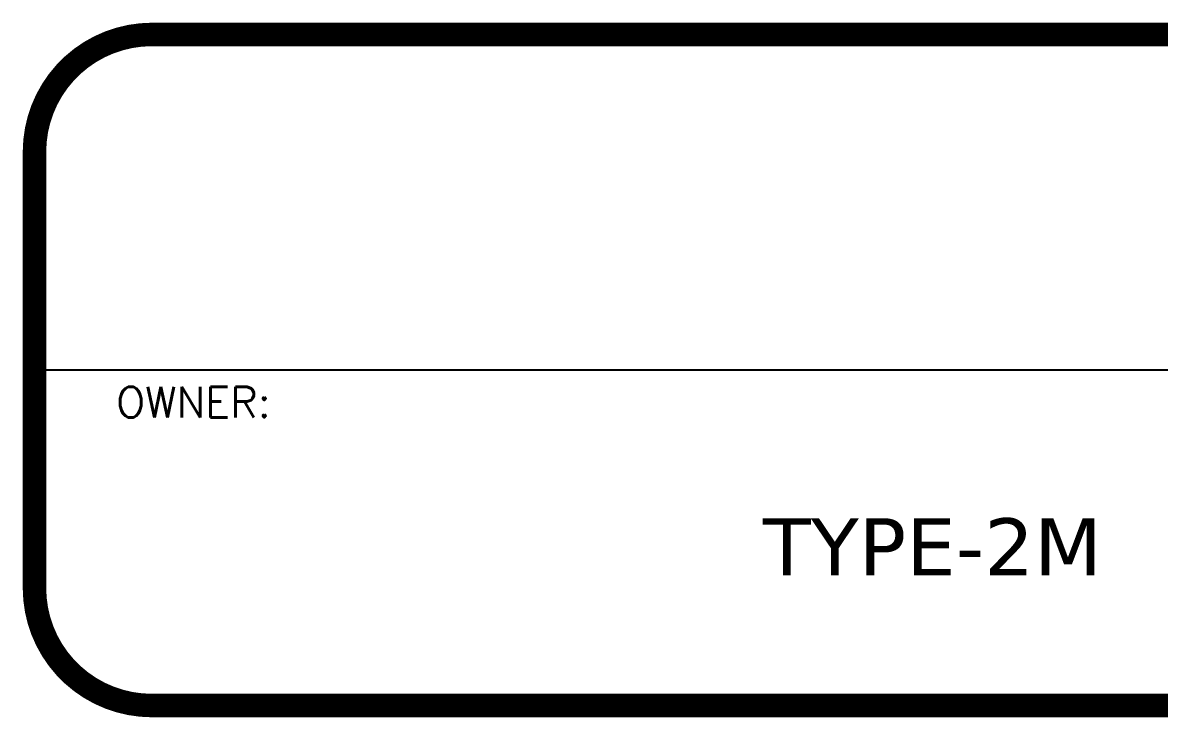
# Model space of a CAD drawing. Header units: centimetres. Extents: x 7997 to 116674, y 1017 to 13844.
# Drawn here: x 12456 to 12838, y 11106.2 to 11339.6 of the extents above; entities that cross this region are included whole.
import ezdxf
from ezdxf.enums import TextEntityAlignment as Align

# ---------------------------------------------------------------- set-up
doc = ezdxf.new("R2010")
doc.units = ezdxf.units.CM
doc.header["$LTSCALE"] = 200
doc.layers.add('DIM', color=11, linetype='Continuous')
doc.styles.add('$0$$0$$0$sheet notes', font='verdana.ttf')
doc.styles.add('$0$$0$Roman', font='romans')

# ---------------------------------------------------------------- blocks, each defined once
blk = doc.blocks.new('08-TITLE SHEET-selattin', base_point=(45714.81, -203081.37))
blk.add_line((50533.29, -205911.26), (51184.66, -205911.26))
at = {"color": 0, "linetype": 'ByBlock', "const_width": 8.52}
blk.add_lwpolyline([(50575.88, -206033.01), (51142.07, -206033.01, 0.414214), (51184.66, -205990.41), (51184.66, -205832.11, 0.414214), (51142.07, -205789.52), (50575.88, -205789.52, 0.414214), (50533.29, -205832.11), (50533.29, -205990.41, 0.414214)], format="xyb", close=True, dxfattribs=at)
at = {"color": 0, "style": '$0$$0$Roman'}
blk.add_text('OWNER:', height=11.074, dxfattribs=at).set_placement((50563.01, -205928.48))
at = {"color": 0, "style": '$0$$0$$0$sheet notes'}
blk.add_text('TYPE-2M', height=20.774, dxfattribs=at).set_placement((50859.02, -205975.25), align=Align.MIDDLE)

msp = doc.modelspace()

# ---------------------------------------------------------------- block references
at = {"layer": 'DIM', "color": 0, "linetype": 'Continuous', "xscale": 0.9262499999999997, "yscale": 0.9262499999999997, "zscale": 0.9262499999999997}
msp.add_blockref('08-TITLE SHEET-selattin', (7996.8733, 13844.0841), dxfattribs=at)

doc.saveas('drawing.dxf')
